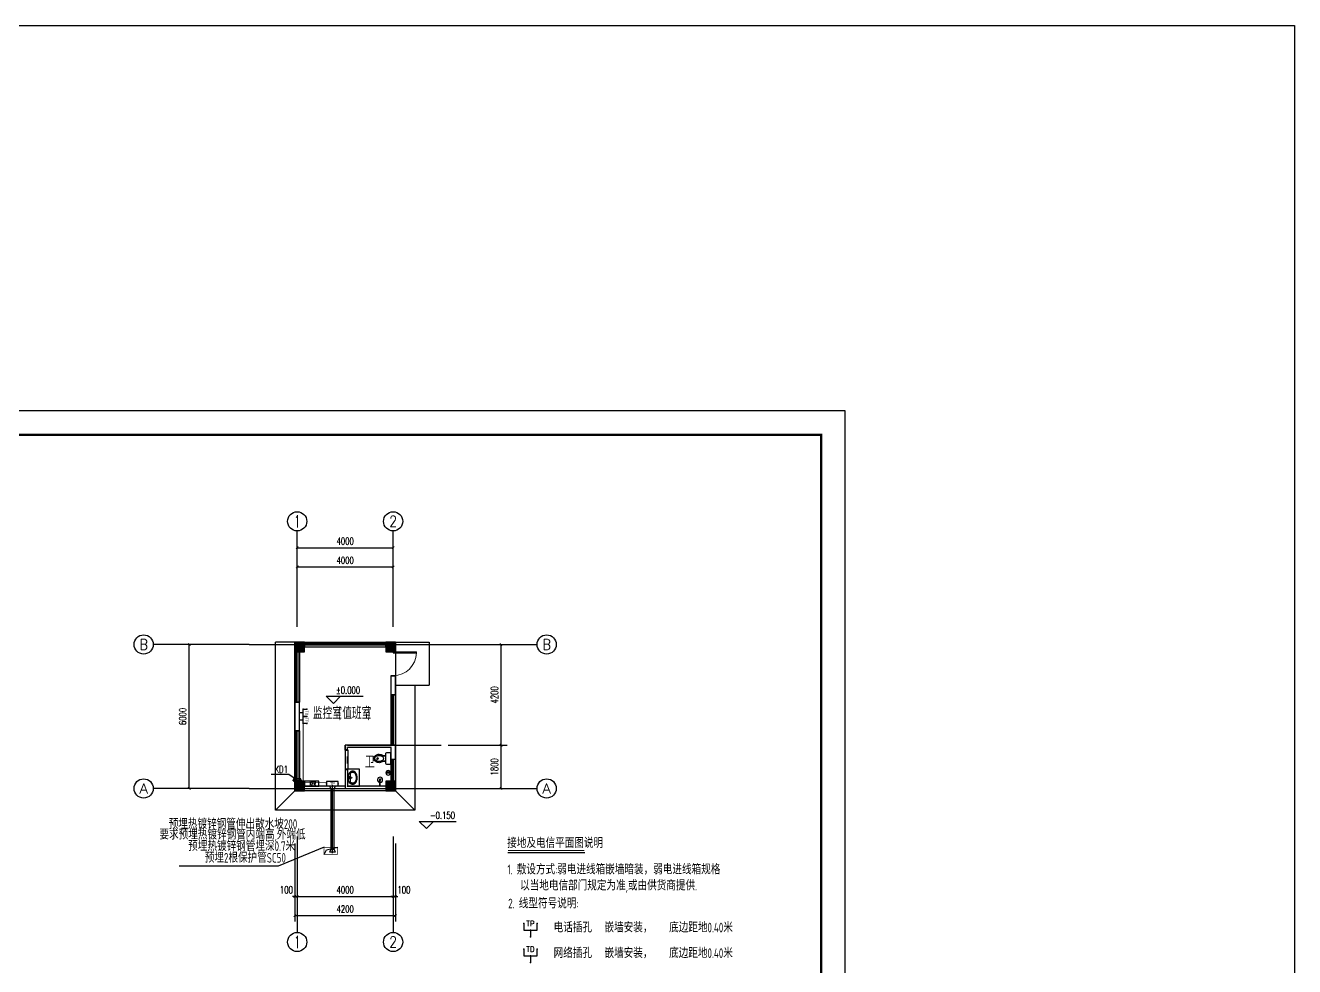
# Model space of a CAD drawing. Extents: x 5600590 to 5949977, y -428435 to -354779.
# Drawn here: x 5897062 to 5949977, y -394005 to -354779 of the extents above; entities that cross this region are included whole.
import ezdxf
from ezdxf.enums import TextEntityAlignment as Align

# ---------------------------------------------------------------- set-up
doc = ezdxf.new("R2010")
doc.units = 0
doc.header["$LTSCALE"] = 1000
doc.header["$MEASUREMENT"] = 0
doc.linetypes.add('DASH', pattern=[0.35, 0.25, -0.1])
doc.layers.get('0').update_dxf_attribs({"linetype": 'CONTINUOUS'})
doc.layers.get('Defpoints').update_dxf_attribs({"linetype": 'CONTINUOUS'})
for name, color, linetype in [('AXIS_TEXT', 7, 'CONTINUOUS'), ('EQUIP-箱柜', 3, 'CONTINUOUS'), ('EQUIP-通讯', 3, 'CONTINUOUS'), ('KD', 191, 'CONTINUOUS'), ('PUB_HATCH', 8, 'CONTINUOUS'), ('PUB_TEXT', 7, 'CONTINUOUS'), ('PUB_TITLE', 4, 'CONTINUOUS'), ('SIG_TEXT', 7, 'CONTINUOUS'), ('WIRE-照明', 1, 'CONTINUOUS'), ('卫厨', 253, 'CONTINUOUS'), ('厨卫布置', 6, 'CONTINUOUS'), ('建筑底图', 251, 'CONTINUOUS'), ('电信', 3, 'CONTINUOUS'), ('电气', 3, 'CONTINUOUS')]:
    doc.layers.add(name, color=color, linetype=linetype)
doc.styles.add('_TCH_AXIS', font='COMPLEX', dxfattribs={"bigfont": 'GBCBIG'})
doc.styles.add('_TCH_DIM', font='SIMPLEX', dxfattribs={"bigfont": 'GBCBIG'})
doc.styles.add('_TCH_DIM_T3', font='SIMPLEX', dxfattribs={"width": 0.705882, "bigfont": 'GBCBIG'})
doc.styles.add('_TCH_LABEL', font='COMPLEX', dxfattribs={"bigfont": 'GBCBIG'})
doc.styles.add('_TEL_DIM', font='sceie.shx', dxfattribs={"width": 0.8, "height": 3.5, "bigfont": 'sceic.shx'})
doc.styles.add('COMPLEX', font='COMPLEX')
doc.styles.add('DIM_FONT', font='SIMPLEX', dxfattribs={"width": 0.7, "bigfont": 'GBCBIG'})
doc.styles.add('SCEI', font='sceie.shx', dxfattribs={"width": 0.75, "bigfont": 'sceic.shx'})
doc.styles.add('schuco', font='sceie.shx', dxfattribs={"width": 0.7, "bigfont": 'sceic.shx'})
doc.dimstyles.new('_TCH_ARCH&&100', dxfattribs={"dimtxt": 297.5, "dimasz": 100, "dimexe": 250, "dimexo": 300, "dimgap": 126.25, "dimtad": 1, "dimdec": 0, "dimzin": 0, "dimdsep": 46, "dimtxsty": '_TCH_DIM_T3', "dimblk": 'ARCHTICK', "dimcen": 0.09, "dimclrt": 7, "dimazin": 2, "dimtfac": 1, "dimtdec": 0, "dimtix": 1, "dimtmove": 2, "dimatfit": 3, "dimfxl": 0, "dimtolj": 1, "dimtzin": 0, "dimarcsym": 0})

# ---------------------------------------------------------------- blocks, each defined once
blk = doc.blocks.new('_AXISO')
blk.add_circle((0, 0), 0.5)
at = {"layer": 'AXIS_TEXT', "style": 'COMPLEX', "width": 1.041667}
blk.add_attdef('A', text='', height=0.56, dxfattribs=at).set_placement((-0.25, -0.28), (0.25, -0.28), align=Align.FIT)
blk = doc.blocks.new('$TwtSys$00000139')
at = {"color": 7}
for p, q in [((-19, 92, 0), (-19, -92, 0)), ((19, 92, 0), (19, -92, 0))]:
    blk.add_line(p, q, dxfattribs=at)
blk.add_circle((0, 0, 0), 93.8)
blk = doc.blocks.new('$plan$00000379')
at = {"layer": '卫厨'}
for p, q in [((-575, 18), (-536, 18)), ((-572, 18), (-572, 18)), ((-536, -22), (-576, -21))]:
    blk.add_line(p, q, dxfattribs=at)
for points in [[(-285, -110, -0.082371), (-434, -171, -0.174047), (-592, -152, -0.152847), (-702, -46, -0.25487), (-702, 46, -0.135193), (-607, 144, -0.19268), (-434, 171, -0.066715), (-320, 128, 0.008412), (-285, 110), (-220, 110), (-220, -110)], [(-307, -1, -0.073764), (-317, -64, -0.219411), (-337, -85, -0.018016), (-436, -122, -0.163008), (-533, -122, -0.084559), (-606, -92, -0.185519), (-666, -26, -0.252786), (-658, 39, -0.083694), (-606, 90, -0.078323), (-556, 115, -0.086951), (-477, 126, -0.071278), (-416, 114, -0.021719), (-371, 97, 0.016169), (-337, 83, -0.158768), (-324, 73, -0.168814), (-308, 12)]]:
    blk.add_lwpolyline(points, format="xyb", close=True, dxfattribs=at)
for points in [[(-220, 110), (-285, 110)], [(-220, 175), (-220, -175)], [(0, 240), (-155, 240)], [(0, -240), (0, 240)], [(-285, -110), (-220, -110)], [(-155, -240), (0, -240)]]:
    blk.add_lwpolyline(points, dxfattribs=at)
for points in [[(-155, 240, 0.414214), (-220, 175, 0.414214)], [(-220, -175, 0.414214), (-155, -240, 0.414214)]]:
    blk.add_lwpolyline(points, format="xyb", dxfattribs=at)
for centre, radius, start, end in [((-549, -3), 33.2, 100.0495, 259.9505), ((-536, -2), 20, 270, 90)]:
    blk.add_arc(centre, radius, start, end, dxfattribs=at)
blk = doc.blocks.new('$plan$00001626')
at = {"layer": '卫厨'}
blk.add_line((-10, 0), (10, 0), dxfattribs=at)
for points in [[(-124, 0), (133, 0)], [(-10, 0), (-10, -263)], [(10, 0), (10, -263)]]:
    blk.add_lwpolyline(points, dxfattribs=at)
for centre, radius, start, end in [((0, -262), 108, 95.306, 84.694), ((0, -262), 28.3, 110.6725, 69.3275), ((0, -260), 10.5, 197.2381, 342.7619)]:
    blk.add_arc(centre, radius, start, end, dxfattribs=at)
blk = doc.blocks.new('$lvtry$00000195')
at = {"color": 0}
for p, q in [((-165, -91), (-34, -91)), ((-17, -58), (-17, -48)), ((-16, -91), (-11, -91)), ((11, -91), (165, -91)), ((17, -58), (17, -48))]:
    blk.add_line(p, q, dxfattribs=at)
blk.add_lwpolyline([(273, -195, -0.132138), (254, -266, -0.106661), (193, -332, -0.083339), (108, -374, -0.072039), (0, -389, -0.072039), (-108, -374, -0.083339), (-193, -332, -0.106661), (-254, -266, -0.132138), (-273, -195, -0.132138), (-254, -124, -0.106661), (-193, -57, -0.083339), (-108, -16, -0.072039), (0, 0, -0.072039), (108, -16, -0.083339), (193, -57, -0.106661), (254, -124, -0.132138)], format="xyb", close=True, dxfattribs=at)
blk.add_circle((0, -58), 16.7, dxfattribs=at)
for centre, radius, start, end in [((-131, -195), 101, 149.8906, 180), ((-131, -195), 101, 180, 210.1094), ((-68, -231), 174, 128.9257, 149.8906), ((-68, -158), 174, 210.1094, 234.4623), ((-165, -111), 20, 90, 128.9257), ((-27, -100), 245, 234.4623, 253.5183), ((0, -9), 340, 253.5183, 270), ((-40, -49), 10.1, 106.6096, 258.1648), ((-64, 218), 259, 274.7069, 282.3732), ((-75, -228), 173, 71.36, 79.1873), ((-29, -95), 6.77, 155.344, 308.3224), ((-171, 3), 166, 324.8411, 338.1337), ((-171, 3), 170, 324.8411, 331.3523), ((-29, -95), 3.37, 155.344, 308.3224), ((100, -210), 170, 132.3141, 138.8253), ((100, -210), 166, 125.5327, 138.8253), ((0, -131), 25, 112.516, 67.484), ((-12, -74), 10.6, 201.8924, 261.774), ((0, -48), 16.7, 0, 180), ((-381, -131), 372, 2.3982, 6.7627), ((0, -111), 9.9, 201.7837, 338.2163), ((0, -9), 340, 270, 286.4817), ((64, 218), 259, 257.6268, 265.2931), ((381, -131), 372, 170.1008, 177.6018), ((75, -228), 173, 100.8127, 110.4191), ((40, -49), 10.1, 281.8352, 73.3904), ((27, -100), 245, 286.4817, 305.5377), ((165, -111), 20, 51.0743, 90), ((165, -111), 20, 51.0743, 90), ((68, -158), 174, 305.5377, 329.8906), ((68, -231), 174, 30.1094, 51.0743), ((131, -195), 101, 0, 30.1094), ((131, -195), 101, 329.8906, 0)]:
    blk.add_arc(centre, radius, start, end, dxfattribs=at)
for p in [(0, -58), (0, -131)]:
    blk.add_point(p, dxfattribs=at)
blk = doc.blocks.new('2sgfsgfgsfdgfsdgsdgfs')
at = {"layer": '厨卫布置'}
blk.add_lwpolyline([(0, -600), (200, -600), (200, 0), (0, 0)], close=True, dxfattribs=at)
at = {"layer": '厨卫布置', "style": 'DIM_FONT', "width": 0.5625}
blk.add_text('KFR', height=150, rotation=90, dxfattribs=at).set_placement((177, -383))
blk = doc.blocks.new('kk')
at = {"linetype": 'DASH', "ltscale": 0.5}
blk.add_wipeout([(-50, -150), (-50, 150), (50, 150), (50, -150)], dxfattribs=at).dxf.layer = 'KD'
at = {"layer": 'KD', "linetype": 'DASH', "ltscale": 0.5}
blk.add_line((0, -200), (0, 200), dxfattribs=at)
blk.add_lwpolyline([(-50, -150), (-50, 150), (50, 150), (50, -150)], close=True, dxfattribs=at)
at = {"layer": 'KD'}
blk.add_lwpolyline([(-50, -150), (-50, 150), (50, 150), (50, -150)], close=True, dxfattribs=at)
blk = doc.blocks.new('_ArchTick')
at = {"color": 0, "linetype": 'ByBlock', "const_width": 0.4}
blk.add_lwpolyline([(-0.5, -0.5), (0.5, 0.5)], dxfattribs=at)
blk = doc.blocks.new('*D95')
at = {"layer": 'Defpoints', "color": 0, "transparency": 16777216}
for p in [(5912394, -376548), (5908394, -379848), (5912394, -379848)]:
    blk.add_point(p, dxfattribs=at)
at = {"layer": '建筑底图', "color": 0, "lineweight": -2, "transparency": 16777216}
for p, q in [((5908394, -379548), (5908394, -376298)), ((5908394, -376548), (5912394, -376548)), ((5912394, -379548), (5912394, -376298))]:
    blk.add_line(p, q, dxfattribs=at)
at = {"layer": '建筑底图', "color": 0, "lineweight": -2, "transparency": 16777216, "xscale": 100, "yscale": 100, "zscale": 100, "rotation": 180}
blk.add_blockref('_ArchTick', (5908394, -376548), dxfattribs=at)
at = {"layer": '建筑底图', "color": 0, "lineweight": -2, "transparency": 16777216, "xscale": 100, "yscale": 100, "zscale": 100}
blk.add_blockref('_ArchTick', (5912394, -376548), dxfattribs=at)
at = {"layer": '建筑底图', "color": 7, "transparency": 16777216, "insert": (5910394, -376273), "char_height": 297.5, "attachment_point": 5, "style": '_TCH_DIM_T3'}
blk.add_mtext('\\A1;4000', dxfattribs=at)
blk = doc.blocks.new('*D96')
at = {"layer": 'Defpoints', "color": 0, "transparency": 16777216}
for p in [(5912394, -377348), (5908394, -379848), (5912394, -379848)]:
    blk.add_point(p, dxfattribs=at)
at = {"layer": '建筑底图', "color": 0, "lineweight": -2, "transparency": 16777216}
for p, q in [((5908394, -379548), (5908394, -377098)), ((5912394, -379548), (5912394, -377098)), ((5908394, -377348), (5912394, -377348))]:
    blk.add_line(p, q, dxfattribs=at)
at = {"layer": '建筑底图', "color": 0, "lineweight": -2, "transparency": 16777216, "xscale": 100, "yscale": 100, "zscale": 100, "rotation": 180}
blk.add_blockref('_ArchTick', (5908394, -377348), dxfattribs=at)
at = {"layer": '建筑底图', "color": 0, "lineweight": -2, "transparency": 16777216, "xscale": 100, "yscale": 100, "zscale": 100}
blk.add_blockref('_ArchTick', (5912394, -377348), dxfattribs=at)
at = {"layer": '建筑底图', "color": 7, "transparency": 16777216, "insert": (5910394, -377073), "char_height": 297.5, "attachment_point": 5, "style": '_TCH_DIM_T3'}
blk.add_mtext('\\A1;4000', dxfattribs=at)
blk = doc.blocks.new('*D97')
at = {"layer": 'Defpoints', "color": 0, "transparency": 16777216}
for p in [(5908294, -388580), (5912494, -388580), (5912494, -391880)]:
    blk.add_point(p, dxfattribs=at)
at = {"layer": '建筑底图', "color": 0, "lineweight": -2, "transparency": 16777216}
for p, q in [((5908294, -388880), (5908294, -392130)), ((5912494, -388880), (5912494, -392130)), ((5908294, -391880), (5912494, -391880))]:
    blk.add_line(p, q, dxfattribs=at)
at = {"layer": '建筑底图', "color": 0, "lineweight": -2, "transparency": 16777216, "xscale": 100, "yscale": 100, "zscale": 100, "rotation": 180}
blk.add_blockref('_ArchTick', (5908294, -391880), dxfattribs=at)
at = {"layer": '建筑底图', "color": 0, "lineweight": -2, "transparency": 16777216, "xscale": 100, "yscale": 100, "zscale": 100}
blk.add_blockref('_ArchTick', (5912494, -391880), dxfattribs=at)
at = {"layer": '建筑底图', "color": 7, "transparency": 16777216, "insert": (5910394, -391605), "char_height": 297.5, "attachment_point": 5, "style": '_TCH_DIM_T3'}
blk.add_mtext('\\A1;4200', dxfattribs=at)
blk = doc.blocks.new('*D98')
at = {"layer": 'Defpoints', "color": 0, "transparency": 16777216}
for p in [(5908294, -388580), (5908394, -388580), (5908394, -391080)]:
    blk.add_point(p, dxfattribs=at)
at = {"layer": '建筑底图', "color": 0, "lineweight": -2, "transparency": 16777216}
for p, q in [((5908294, -388880), (5908294, -391330)), ((5908394, -388880), (5908394, -391330)), ((5908294, -391080), (5908194, -391080)), ((5908294, -391080), (5908394, -391080)), ((5908394, -391080), (5908494, -391080))]:
    blk.add_line(p, q, dxfattribs=at)
at = {"layer": '建筑底图', "color": 0, "lineweight": -2, "transparency": 16777216, "xscale": 100, "yscale": 100, "zscale": 100}
blk.add_blockref('_ArchTick', (5908294, -391080), dxfattribs=at)
at = {"layer": '建筑底图', "color": 0, "lineweight": -2, "transparency": 16777216, "xscale": 100, "yscale": 100, "zscale": 100, "rotation": 180}
blk.add_blockref('_ArchTick', (5908394, -391080), dxfattribs=at)
at = {"layer": '建筑底图', "color": 7, "transparency": 16777216, "insert": (5907944, -390805), "char_height": 297.5, "attachment_point": 5, "style": '_TCH_DIM_T3'}
blk.add_mtext('\\A1;100', dxfattribs=at)
blk = doc.blocks.new('*D99')
at = {"layer": 'Defpoints', "color": 0, "transparency": 16777216}
for p in [(5908394, -388580), (5912394, -388580), (5912394, -391080)]:
    blk.add_point(p, dxfattribs=at)
at = {"layer": '建筑底图', "color": 0, "lineweight": -2, "transparency": 16777216}
for p, q in [((5908394, -388880), (5908394, -391330)), ((5912394, -388880), (5912394, -391330)), ((5908394, -391080), (5912394, -391080))]:
    blk.add_line(p, q, dxfattribs=at)
at = {"layer": '建筑底图', "color": 0, "lineweight": -2, "transparency": 16777216, "xscale": 100, "yscale": 100, "zscale": 100, "rotation": 180}
blk.add_blockref('_ArchTick', (5908394, -391080), dxfattribs=at)
at = {"layer": '建筑底图', "color": 0, "lineweight": -2, "transparency": 16777216, "xscale": 100, "yscale": 100, "zscale": 100}
blk.add_blockref('_ArchTick', (5912394, -391080), dxfattribs=at)
at = {"layer": '建筑底图', "color": 7, "transparency": 16777216, "insert": (5910394, -390805), "char_height": 297.5, "attachment_point": 5, "style": '_TCH_DIM_T3'}
blk.add_mtext('\\A1;4000', dxfattribs=at)
blk = doc.blocks.new('*D100')
at = {"layer": 'Defpoints', "color": 0, "transparency": 16777216}
for p in [(5912394, -388580), (5912494, -388580), (5912494, -391080)]:
    blk.add_point(p, dxfattribs=at)
at = {"layer": '建筑底图', "color": 0, "lineweight": -2, "transparency": 16777216}
for p, q in [((5912394, -388880), (5912394, -391330)), ((5912494, -388880), (5912494, -391330)), ((5912394, -391080), (5912294, -391080)), ((5912394, -391080), (5912494, -391080)), ((5912494, -391080), (5912594, -391080))]:
    blk.add_line(p, q, dxfattribs=at)
at = {"layer": '建筑底图', "color": 0, "lineweight": -2, "transparency": 16777216, "xscale": 100, "yscale": 100, "zscale": 100}
blk.add_blockref('_ArchTick', (5912394, -391080), dxfattribs=at)
at = {"layer": '建筑底图', "color": 0, "lineweight": -2, "transparency": 16777216, "xscale": 100, "yscale": 100, "zscale": 100, "rotation": 180}
blk.add_blockref('_ArchTick', (5912494, -391080), dxfattribs=at)
at = {"layer": '建筑底图', "color": 7, "transparency": 16777216, "insert": (5912844, -390805), "char_height": 297.5, "attachment_point": 5, "style": '_TCH_DIM_T3'}
blk.add_mtext('\\A1;100', dxfattribs=at)
blk = doc.blocks.new('*D101')
at = {"layer": 'Defpoints', "color": 0, "transparency": 16777216}
for p in [(5903894, -380580), (5906394, -380580), (5906394, -386580)]:
    blk.add_point(p, dxfattribs=at)
at = {"layer": '建筑底图', "color": 0, "lineweight": -2, "transparency": 16777216}
for p, q in [((5906094, -380580), (5903644, -380580)), ((5903894, -386580), (5903894, -380580)), ((5906094, -386580), (5903644, -386580))]:
    blk.add_line(p, q, dxfattribs=at)
at = {"layer": '建筑底图', "color": 0, "lineweight": -2, "transparency": 16777216, "xscale": 100, "yscale": 100, "zscale": 100}
for p, rotation in [((5903894, -380580), 90), ((5903894, -386580), 270)]:
    blk.add_blockref('_ArchTick', p, dxfattribs=dict(at, rotation=rotation))
at = {"layer": '建筑底图', "color": 7, "transparency": 16777216, "insert": (5903619, -383580), "char_height": 297.5, "attachment_point": 5, "rotation": 90, "style": '_TCH_DIM_T3'}
blk.add_mtext('\\A1;6000', dxfattribs=at)
blk = doc.blocks.new('*D102')
at = {"layer": 'Defpoints', "color": 0, "transparency": 16777216}
for p in [(5914394, -384780), (5916894, -384780), (5914394, -386580)]:
    blk.add_point(p, dxfattribs=at)
at = {"layer": '建筑底图', "color": 0, "lineweight": -2, "transparency": 16777216}
for p, q in [((5914694, -384780), (5917144, -384780)), ((5916894, -386580), (5916894, -384780)), ((5914694, -386580), (5917144, -386580))]:
    blk.add_line(p, q, dxfattribs=at)
at = {"layer": '建筑底图', "color": 0, "lineweight": -2, "transparency": 16777216, "xscale": 100, "yscale": 100, "zscale": 100}
for p, rotation in [((5916894, -384780), 90), ((5916894, -386580), 270)]:
    blk.add_blockref('_ArchTick', p, dxfattribs=dict(at, rotation=rotation))
at = {"layer": '建筑底图', "color": 7, "transparency": 16777216, "insert": (5916619, -385680), "char_height": 297.5, "attachment_point": 5, "rotation": 90, "style": '_TCH_DIM_T3'}
blk.add_mtext('\\A1;1800', dxfattribs=at)
blk = doc.blocks.new('*D103')
at = {"layer": 'Defpoints', "color": 0, "transparency": 16777216}
for p in [(5914394, -380580), (5916894, -380580), (5914394, -384780)]:
    blk.add_point(p, dxfattribs=at)
at = {"layer": '建筑底图', "color": 0, "lineweight": -2, "transparency": 16777216}
for p, q in [((5914694, -380580), (5917144, -380580)), ((5916894, -384780), (5916894, -380580)), ((5914694, -384780), (5917144, -384780))]:
    blk.add_line(p, q, dxfattribs=at)
at = {"layer": '建筑底图', "color": 0, "lineweight": -2, "transparency": 16777216, "xscale": 100, "yscale": 100, "zscale": 100}
for p, rotation in [((5916894, -380580), 90), ((5916894, -384780), 270)]:
    blk.add_blockref('_ArchTick', p, dxfattribs=dict(at, rotation=rotation))
at = {"layer": '建筑底图', "color": 7, "transparency": 16777216, "insert": (5916619, -382680), "char_height": 297.5, "attachment_point": 5, "rotation": 90, "style": '_TCH_DIM_T3'}
blk.add_mtext('\\A1;4200', dxfattribs=at)
blk = doc.blocks.new('$WINLIB2D$00000001')
at = {"color": 0}
for points in [[(-0.5, 0.5), (-0.5, -0.5)], [(-0.5, 0.5), (0.5, 0.5)], [(0.5, -0.5), (0.5, 0.5)], [(0.5, 0.167), (-0.5, 0.167)], [(0.5, -0.167), (-0.5, -0.167)], [(-0.5, -0.5), (0.5, -0.5)]]:
    blk.add_lwpolyline(points, dxfattribs=at)
blk = doc.blocks.new('$DorLib2D$00000129')
at = {"color": 0, "linetype": 'Continuous'}
for p, q in [((-0.5, 0.545), (-0.5, 0.687)), ((-0.5, 0.687), (0.5, 0.687)), ((0.5, 0.687), (0.5, 0.545)), ((0.5, 0.545), (-0.5, 0.545)), ((-0.5, 0.5), (-0.5, 0.545)), ((-0.2, 0.437), (0.158, 0.437)), ((0.08, 0.341), (0.08, 0.437)), ((0.158, 0.437), (0.08, 0.341)), ((0.5, 0.5), (0.5, 0.545))]:
    blk.add_line(p, q, dxfattribs=at)
blk = doc.blocks.new('$DorLib2D$00000001')
for p, q in [((0.45, 0.975), (0.5, 0.975)), ((0.45, 0), (0.45, 0.975)), ((0.5, 0), (0.5, 0.975)), ((0.5, 0), (0.45, 0))]:
    blk.add_line(p, q)
at = {"lineweight": 13}
blk.add_arc((0.475, 0), 0.975, 91.4693, 180, dxfattribs=at)
blk = doc.blocks.new('_FZH')
blk.add_lwpolyline([(-0.5, -0.5), (0.5, -0.5), (0.5, 0.5), (-0.5, 0.5)], close=True)
at = {"layer": 'PUB_HATCH'}
blk.add_solid([(-0.5, -0.5), (0.5, -0.5), (-0.5, 0.5), (0.5, 0.5)], dxfattribs=at)
blk = doc.blocks.new('$equip$00001382')
for p, q in [((-0.5, 0.499), (-0.5, 0.999)), ((0.5, 0.999), (0.5, 0.499)), ((0.5, 0.499), (-0.5, 0.499)), ((0, 0.5), (0, 0))]:
    blk.add_line(p, q)
for p in [(-0.5, 0.999), (0.5, 0.999), (0, 0.499), (0, 0)]:
    blk.add_point(p)
at = {"style": '_TCH_LABEL', "flags": 8}
blk.add_attdef('$TEXT$', text='', height=0.4, dxfattribs=at).set_placement((0, 0.999), align=Align.MIDDLE_CENTER)
at = {"style": '_TCH_LABEL', "flags": 9}
blk.add_attdef('A', (0, 0), '', height=0.00002, dxfattribs=at)
blk = doc.blocks.new('$equip$00001847')
for p, q in [((-0.5, 0.5), (-0.5, 1)), ((0.5, 0.5), (-0.5, 0.5)), ((0, 0.5), (0, 0)), ((0.5, 1), (0.5, 0.5))]:
    blk.add_line(p, q)
for p in [(-0.5, 1), (-0.5, 0.5), (0, 0), (0.5, 1), (0.5, 0.5)]:
    blk.add_point(p)
at = {"color": 7, "style": '_TEL_DIM'}
blk.add_attdef('$TEXT$', text='', height=0.4, dxfattribs=at).set_placement((0, 1), align=Align.MIDDLE_CENTER)
at = {"color": 7, "style": '_TEL_DIM', "flags": 1}
blk.add_attdef('A', text='', height=0.00002, dxfattribs=at).set_placement((0, 0), align=Align.MIDDLE_CENTER)
blk = doc.blocks.new('$equip$00001867')
for p, q in [((-0.5, 0.5), (-0.5, 1)), ((0.5, 0.5), (-0.5, 0.5)), ((0, 0.5), (0, 0)), ((0.5, 1), (0.5, 0.5))]:
    blk.add_line(p, q)
for p in [(-0.5, 1), (-0.5, 0.5), (0, 0), (0.5, 1), (0.5, 0.5)]:
    blk.add_point(p)
at = {"color": 7, "style": '_TEL_DIM'}
blk.add_attdef('$TEXT$', text='', height=0.4, dxfattribs=at).set_placement((0, 1), align=Align.MIDDLE_CENTER)
at = {"color": 7, "style": '_TEL_DIM', "flags": 1}
blk.add_attdef('A', text='', height=0.00002, dxfattribs=at).set_placement((0, 0), align=Align.MIDDLE_CENTER)
blk = doc.blocks.new('$equip$00002923')
for p, q in [((0.75, 0.6), (-0.75, 0.6)), ((-0.75, 0.6), (-0.75, 0)), ((-0.75, 0), (0.75, 0)), ((0.75, 0), (0.75, 0.6))]:
    blk.add_line(p, q)
at = {"const_width": 0.04}
blk.add_lwpolyline([(-0.75, 0.6), (-0.75, 0), (0.75, 0), (0.75, 0.6), (-0.75, 0.6), (-0.75, 0)], dxfattribs=at)
for p in [(-0.75, 0.3), (0, 0.6), (0, 0), (0.75, 0.3)]:
    blk.add_point(p)
at = {"color": 7, "style": '_TEL_DIM'}
blk.add_attdef('$TEXT$', text='', height=0.4, dxfattribs=at).set_placement((0, 0.3), align=Align.MIDDLE_CENTER)
at = {"color": 7, "style": '_TEL_DIM', "flags": 1}
for tag in ['A', 'REMARK']:
    blk.add_attdef(tag, text='', height=0.00002, dxfattribs=at).set_placement((0, 0), align=Align.MIDDLE_CENTER)

msp = doc.modelspace()

# ---------------------------------------------------------------- hatches: boundary and pattern name
at = {"layer": '建筑底图'}
for points in [[(5908693.9, -380480), (5908293.9, -380480), (5908333.9, -380520), (5908653.9, -380520)], [(5908293.9, -380480), (5908293.9, -380880), (5908333.9, -380840), (5908333.9, -380520)], [(5908293.9, -380880), (5908693.9, -380880), (5908653.9, -380840), (5908333.9, -380840)], [(5908693.9, -380880), (5908693.9, -380480), (5908653.9, -380520), (5908653.9, -380840)], [(5912493.9, -380480), (5912093.9, -380480), (5912133.9, -380520), (5912453.9, -380520)], [(5912093.9, -380480), (5912093.9, -380880), (5912133.9, -380840), (5912133.9, -380520)], [(5912093.9, -380880), (5912493.9, -380880), (5912453.9, -380840), (5912133.9, -380840)], [(5912493.9, -380880), (5912493.9, -380480), (5912453.9, -380520), (5912453.9, -380840)], [(5912293.9, -381880), (5912293.9, -382680), (5912333.9, -382640), (5912333.9, -381920)], [(5912493.9, -381880), (5912293.9, -381880), (5912333.9, -381920), (5912453.9, -381920)], [(5912493.9, -382680), (5912493.9, -381880), (5912453.9, -381920), (5912453.9, -382640)], [(5908493.9, -382980), (5908293.9, -382980), (5908333.9, -383020), (5908453.9, -383020)], [(5908293.9, -382980), (5908293.9, -384180), (5908333.9, -384140), (5908333.9, -383020)], [(5908493.9, -384180), (5908493.9, -382980), (5908453.9, -383020), (5908453.9, -384140)], [(5912293.9, -382680), (5912493.9, -382680), (5912453.9, -382640), (5912333.9, -382640)], [(5908293.9, -384180), (5908493.9, -384180), (5908453.9, -384140), (5908333.9, -384140)], [(5912293.9, -384780), (5910393.9, -384780), (5910433.9, -384820), (5912333.9, -384820)], [(5910393.9, -384980), (5910393.9, -384780), (5910433.9, -384820), (5910433.9, -384980)], [(5910393.9, -384980), (5910493.9, -384980), (5910493.9, -384940), (5910393.9, -384940)], [(5912293.9, -384880), (5910493.9, -384880), (5910453.9, -384840), (5912333.9, -384840)], [(5910493.9, -384980), (5910493.9, -384880), (5910453.9, -384840), (5910453.9, -384980)], [(5912293.9, -384780), (5912333.9, -384820), (5912453.9, -384780)], [(5912293.9, -384880), (5912293.9, -385380), (5912333.9, -385380), (5912333.9, -384840)], [(5912493.9, -384780), (5912493.9, -385380), (5912453.9, -385380), (5912453.9, -384780)], [(5912493.9, -385380), (5912293.9, -385380), (5912293.9, -385340), (5912493.9, -385340)], [(5910393.9, -385780), (5910393.9, -386480), (5910433.9, -386520), (5910433.9, -385780)], [(5910493.9, -385780), (5910393.9, -385780), (5910393.9, -385820), (5910493.9, -385820)], [(5910493.9, -385780), (5910493.9, -386480), (5910453.9, -386520), (5910453.9, -385780)], [(5912493.9, -386280), (5912093.9, -386280), (5912133.9, -386320), (5912453.9, -386320)], [(5912093.9, -386280), (5912093.9, -386680), (5912133.9, -386640), (5912133.9, -386320)], [(5912493.9, -386680), (5912493.9, -386280), (5912453.9, -386320), (5912453.9, -386640)], [(5908293.9, -386680), (5908693.9, -386680), (5908653.9, -386640), (5908333.9, -386640)], [(5908693.9, -386640), (5908693.9, -386680), (5910393.9, -386680), (5910393.9, -386640)], [(5910893.9, -386680), (5910393.9, -386680), (5910393.9, -386640), (5910893.9, -386640)], [(5910893.9, -386480), (5910493.9, -386480), (5910453.9, -386520), (5910893.9, -386520)], [(5912093.9, -386520), (5912093.9, -386480), (5910893.9, -386480), (5910893.9, -386520)], [(5912093.9, -386680), (5912093.9, -386640), (5910893.9, -386640), (5910893.9, -386680)], [(5912093.9, -386680), (5912493.9, -386680), (5912453.9, -386640), (5912133.9, -386640)]]:
    msp.add_hatch(color=256, dxfattribs=at).paths.add_polyline_path(points)

# ---------------------------------------------------------------- linework, layer by layer
at = {"color": 3}
for p, q in [((5909512.3, -389033.3), (5907595, -389822.3)), ((5907595, -389822.3), (5903478.4, -389822.3))]:
    msp.add_line(p, q, dxfattribs=at)
at = {"layer": 'PUB_TITLE', "color": 4}
msp.add_lwpolyline([(5871836.3, -412847.7), (5931236.3, -412847.7), (5931236.3, -370847.7), (5871836.3, -370847.7)], close=True, dxfattribs=at)
at = {"layer": 'PUB_TITLE', "color": 4, "const_width": 100}
msp.add_lwpolyline([(5874336.3, -411847.7), (5930236.3, -411847.7), (5930236.3, -371847.7), (5874336.3, -371847.7)], close=True, dxfattribs=at)
at = {"layer": 'SIG_TEXT'}
for p, q in [((5909522.3, -389330.6), (5909617.3, -389137.2)), ((5909617.3, -389137.2), (5910083.9, -389033.3))]:
    msp.add_line(p, q, dxfattribs=at)
at = {"layer": 'WIRE-照明', "color": 5, "linetype": 'Continuous', "const_width": 60}
msp.add_lwpolyline([(5909860.5, -389284.9), (5909860.5, -386476.6)], dxfattribs=at)
at = {"layer": '建筑底图'}
for p, q in [((5908393.9, -379848.3), (5908393.9, -375848.3)), ((5912393.9, -379848.3), (5912393.9, -375848.3)), ((5906393.9, -380580), (5902393.9, -380580)), ((5906393.9, -380580), (5914393.9, -380580)), ((5908293.9, -380480), (5907493.9, -380480)), ((5907493.9, -387480), (5907493.9, -380480)), ((5912493.9, -380480), (5913893.9, -380480)), ((5912493.9, -380880), (5912493.9, -381880)), ((5913893.9, -380480), (5913893.9, -382280)), ((5914393.9, -380580), (5918393.9, -380580)), ((5912293.9, -381880), (5912293.9, -382680)), ((5912493.9, -381880), (5912293.9, -381880)), ((5912493.9, -382680), (5912493.9, -381880)), ((5912493.9, -382280), (5913893.9, -382280)), ((5913293.9, -382280), (5913293.9, -387480)), ((5908493.9, -382980), (5908293.9, -382980)), ((5908293.9, -382980), (5908293.9, -384180)), ((5908493.9, -384180), (5908493.9, -382980)), ((5909901.3, -383038.8), (5909601.3, -382738.8)), ((5909601.3, -382738.8), (5911141.5, -382738.8)), ((5909901.3, -383038.8), (5910201.3, -382738.8)), ((5912293.9, -382680), (5912493.9, -382680)), ((5908293.9, -384180), (5908493.9, -384180)), ((5910393.9, -384780), (5910393.9, -386580)), ((5912293.9, -384780), (5910393.9, -384780)), ((5910393.9, -384980), (5910393.9, -384780)), ((5910393.9, -384980), (5910493.9, -384980)), ((5910493.9, -384780), (5914393.9, -384780)), ((5912293.9, -384880), (5910493.9, -384880)), ((5910493.9, -384980), (5910493.9, -384880)), ((5912293.9, -384780), (5912493.9, -384780)), ((5912293.9, -384880), (5912293.9, -385380)), ((5912493.9, -384780), (5912493.9, -385380)), ((5908293.9, -385280), (5908263.9, -385280)), ((5912493.9, -385380), (5912293.9, -385380)), ((5910393.9, -385780), (5910393.9, -386480)), ((5910493.9, -385780), (5910393.9, -385780)), ((5910493.9, -385780), (5910493.9, -386480)), ((5906393.9, -386580), (5902393.9, -386580)), ((5906393.9, -386580), (5914393.9, -386580)), ((5908293.9, -386680), (5907493.9, -387480)), ((5910393.9, -386680), (5908693.9, -386680)), ((5910893.9, -386680), (5910393.9, -386680)), ((5910893.9, -386480), (5910493.9, -386480)), ((5912093.9, -386480), (5910893.9, -386480)), ((5912093.9, -386680), (5910893.9, -386680)), ((5912493.9, -386680), (5913293.9, -387480)), ((5914393.9, -386580), (5918393.9, -386580)), ((5913293.9, -387480), (5907493.9, -387480)), ((5913777.8, -388253.5), (5913477.8, -387953.5)), ((5913477.8, -387953.5), (5915018.1, -387953.5)), ((5913777.8, -388253.5), (5914077.8, -387953.5)), ((5908393.9, -388580), (5908393.9, -392580)), ((5912393.9, -388580), (5912393.9, -392580))]:
    msp.add_line(p, q, dxfattribs=at)
msp.add_lwpolyline([(5908293.9, -386680), (5908293.9, -380480), (5912493.9, -380480), (5912493.9, -386680)], close=True, dxfattribs=at)
for points in [[(5907309.2, -385990.3), (5908041.5, -385990.3), (5908403.7, -386230)], [(5910493.9, -386480), (5910993.9, -386480), (5910993.9, -385780), (5910493.9, -385780)]]:
    msp.add_lwpolyline(points, dxfattribs=at)
at = {"layer": '建筑底图', "const_width": 40}
msp.add_lwpolyline([(5908387.1, -386218.9, 1), (5908420.4, -386241, 1)], format="xyb", close=True, dxfattribs=at)
at = {"layer": '电信'}
for p, q in [((5909795.6, -386592.1), (5909754.4, -386476.6)), ((5909795.6, -386592.1), (5909795.6, -387227.6)), ((5909930, -386592.1), (5909795.6, -386592.1)), ((5909971.3, -386476.6), (5909930, -386592.1)), ((5909930, -387219.5), (5909930, -386592.1)), ((5909795.6, -387227.6), (5909795.6, -389126.2)), ((5909930, -389126.2), (5909930, -387219.5)), ((5909754.4, -389241.7), (5909795.6, -389126.2)), ((5909971.3, -389241.7), (5909754.4, -389241.7)), ((5909930, -389126.2), (5909795.6, -389126.2)), ((5909930, -389126.2), (5909971.3, -389241.7))]:
    msp.add_line(p, q, dxfattribs=at)
at = {"layer": '电信', "const_width": 28.8}
for points in [[(5909505.2, -389330.6), (5910081.8, -389330.6)], [(5909512.3, -389033.3), (5909512.3, -389330.6)], [(5909513.6, -389033.3), (5910082.8, -389033.3)], [(5910083.9, -389033.3), (5910083.9, -389330.6)]]:
    msp.add_lwpolyline(points, dxfattribs=at)
at = {"layer": '电气', "color": 3, "ltscale": 0.2}
msp.add_line((5917176.4, -389247.4), (5920383.5, -389247.4), dxfattribs=at)
at = {"layer": '电气', "color": 3, "ltscale": 0.2, "const_width": 50}
msp.add_lwpolyline([(5917176.4, -389168.3), (5920370.7, -389168.3)], dxfattribs=at)

# ---------------------------------------------------------------- block references
at = {"layer": 'EQUIP-箱柜', "color": 1}
ref = msp.add_blockref('$equip$00002923', (5909860.5, -386285.3), dxfattribs=dict(at, xscale=318.75, yscale=318.75, zscale=318.75, rotation=180))
ref.add_attrib('$TEXT$', 'TP', dxfattribs={"layer": '0', "color": 7, "height": 127.5, "style": '_TEL_DIM'}).set_placement((5909860.5, -386376.4), align=Align.MIDDLE_CENTER)
at = {"layer": 'EQUIP-通讯', "xscale": 300, "yscale": 300, "zscale": 300, "rotation": 269.9999999999999}
for name, p, values in [('$equip$00001847', (5908493.9, -383428.1), {'$TEXT$': 'TO'}), ('$equip$00001867', (5908493.9, -383728.1), {'$TEXT$': 'TP'})]:
    msp.add_blockref(name, p, dxfattribs=at).add_auto_attribs(values)
at = {"layer": 'PUB_TEXT'}
ref = msp.add_blockref('$equip$00001382', (5918117.9, -392762.8), dxfattribs=dict(at, xscale=-549.84375, yscale=549.84375, zscale=549.8437499999999))
ref.add_attrib('$TEXT$', 'TP', dxfattribs={"layer": '0', "height": 219.94, "style": '_TCH_LABEL', "flags": 8}).set_placement((5918117.9, -392213.5), align=Align.MIDDLE_CENTER)
ref = msp.add_blockref('$equip$00001382', (5918117.9, -393829.4), dxfattribs=dict(at, xscale=-549.84375, yscale=549.84375, zscale=549.8437499999999))
ref.add_attrib('$TEXT$', 'TD', dxfattribs={"layer": '0', "height": 219.94, "style": '_TCH_LABEL', "flags": 8}).set_placement((5918117.9, -393280.1), align=Align.MIDDLE_CENTER)
at = {"layer": '建筑底图'}
ref = msp.add_blockref('_AXISO', (5908393.9, -375448.3), dxfattribs=dict(at, xscale=800, yscale=800, zscale=800))
ref.add_attrib('A', '1', dxfattribs={"layer": 'AXIS_TEXT', "color": 0, "height": 514.7, "style": '_TCH_AXIS'}).set_placement((5908283.6, -375705.6), (5908504.2, -375705.6), align=Align.FIT)
ref = msp.add_blockref('_AXISO', (5912393.9, -375448.3), dxfattribs=dict(at, xscale=800, yscale=800, zscale=800))
ref.add_attrib('A', '2', dxfattribs={"layer": 'AXIS_TEXT', "color": 0, "height": 465.9, "style": '_TCH_AXIS'}).set_placement((5912238.6, -375681.2), (5912549.2, -375681.2), align=Align.FIT)
ref = msp.add_blockref('_AXISO', (5901993.9, -380580), dxfattribs=dict(at, xscale=800, yscale=800, zscale=800))
ref.add_attrib('A', 'B', dxfattribs={"layer": 'AXIS_TEXT', "color": 0, "height": 435.3, "style": '_TCH_AXIS'}).set_placement((5901817.7, -380797.6), (5902170.1, -380797.6), align=Align.FIT)
ref = msp.add_blockref('_AXISO', (5918793.9, -380580), dxfattribs=dict(at, xscale=800, yscale=800, zscale=800))
ref.add_attrib('A', 'B', dxfattribs={"layer": 'AXIS_TEXT', "color": 0, "height": 435.3, "style": '_TCH_AXIS'}).set_placement((5918617.7, -380797.6), (5918970.1, -380797.6), align=Align.FIT)
for name, p, xscale, yscale, zscale, rotation in [('_FZH', (5908493.9, -380680), 400, 400, 400, 180), ('$WINLIB2D$00000001', (5908393.9, -381930), -2100, -200.0000007003546, -2100, 90.00000000007115), ('_FZH', (5912293.9, -380680), 400, 400, 400, 180), ('$DorLib2D$00000001', (5912393.9, -381380), -1000, 1000, -1000, 269.9999999727606), ('$WINLIB2D$00000001', (5912393.9, -383730), 2100, -200.0000015795231, 2100, 269.9999999727606), ('$DorLib2D$00000129', (5910443.9, -385380), -800, 100, -800, 270), ('$WINLIB2D$00000001', (5912393.9, -385830), 900, 200, 900, 270), ('_FZH', (5912293.9, -386480), 400, 400, 400, 180)]:
    msp.add_blockref(name, p, dxfattribs=dict(at, xscale=xscale, yscale=yscale, zscale=zscale, rotation=rotation))
at = {"layer": '建筑底图', "xscale": 3400, "yscale": 200, "zscale": 3400}
msp.add_blockref('$WINLIB2D$00000001', (5910393.9, -380580), dxfattribs=at)
at = {"layer": '建筑底图', "xscale": -1, "yscale": -1, "rotation": 180}
msp.add_blockref('$plan$00000379', (5912293.9, -385330, 0), dxfattribs=at)
at = {"layer": '建筑底图'}
ref = msp.add_blockref('_AXISO', (5901993.9, -386580), dxfattribs=dict(at, xscale=800, yscale=800, zscale=800))
ref.add_attrib('A', 'A', dxfattribs={"layer": 'AXIS_TEXT', "color": 0, "height": 425.2, "style": '_TCH_AXIS'}).set_placement((5901811.7, -386792.6), (5902176.1, -386792.6), align=Align.FIT)
at = {"layer": '建筑底图', "rotation": 270}
msp.add_blockref('2sgfsgfgsfdgfsdgsdgfs', (5909293.9, -386280), dxfattribs=at)
at = {"layer": '建筑底图', "yscale": -1}
for name, p, rotation in [('$lvtry$00000195', (5910508.9, -386132.2), 269.9999999999947), ('$TwtSys$00000139', (5912186.5, -385926.5), 89.99999999999999)]:
    msp.add_blockref(name, p, dxfattribs=dict(at, rotation=rotation))
at = {"layer": '建筑底图', "xscale": -1, "yscale": -1}
msp.add_blockref('$plan$00001626', (5911848.5, -386480), dxfattribs=at)
at = {"layer": '建筑底图'}
ref = msp.add_blockref('_AXISO', (5918793.9, -386580), dxfattribs=dict(at, xscale=800, yscale=800, zscale=800))
ref.add_attrib('A', 'A', dxfattribs={"layer": 'AXIS_TEXT', "color": 0, "height": 425.2, "style": '_TCH_AXIS'}).set_placement((5918611.7, -386792.6), (5918976.1, -386792.6), align=Align.FIT)
ref = msp.add_blockref('_AXISO', (5908393.9, -392980), dxfattribs=dict(at, xscale=800, yscale=800, zscale=800))
ref.add_attrib('A', '1', dxfattribs={"layer": 'AXIS_TEXT', "color": 0, "height": 514.7, "style": '_TCH_AXIS'}).set_placement((5908283.6, -393237.3), (5908504.2, -393237.3), align=Align.FIT)
ref = msp.add_blockref('_AXISO', (5912393.9, -392980), dxfattribs=dict(at, xscale=800, yscale=800, zscale=800))
ref.add_attrib('A', '2', dxfattribs={"layer": 'AXIS_TEXT', "color": 0, "height": 465.9, "style": '_TCH_AXIS'}).set_placement((5912238.6, -393212.9), (5912549.2, -393212.9), align=Align.FIT)

# ---------------------------------------------------------------- texts
for s, height, style, width, p in [('%%P0.000', 297.5, '_TCH_DIM', 0.705882, (5910011.5, -382633.8)), ('监控室', 500, 'schuco', 0.7, (5909050.6, -383688.1)), ('(', 500, 'schuco', 0.7, (5910100.6, -383688.1)), ('值班室', 500, 'schuco', 0.7, (5910275.6, -383688.1)), (')', 500, 'schuco', 0.7, (5911325.6, -383688.1)), ('卫', 500, 'schuco', 0.7, (5911220.3, -385722.8)), ('-0.150', 297.5, '_TCH_DIM', 0.705882, (5913928.1, -387848.5))]:
    msp.add_text(s, height=height, dxfattribs=dict(at, style=style, width=width)).set_placement(p)
at = {"layer": '电气', "color": 6, "linetype": 'Continuous', "style": 'SCEI', "width": 0.8}
for s, p in [('预埋热镀锌钢管伸出散水坡200', (5903037.3, -388263.5)), ('要求预埋热镀锌钢管内端高,外端低', (5902652.2, -388706.7)), ('预埋热镀锌钢管埋深0.7米', (5903851, -389184.1)), ('接地及电信平面图说明', (5917149.2, -389058)), ('预埋2根保护管SC50', (5904540.5, -389671.7)), ('1. 敷设方式:弱电进线箱嵌墙暗装，弱电进线箱规格', (5917157.2, -390158)), ('以当地电信部门规定为准,或由供货商提供.', (5917688.7, -390829.4)), ('2. 线型符号说明:', (5917192, -391574.5)), ('电话插孔   嵌墙安装，    底边距地0.40米', (5919084.3, -392577.2)), ('网络插孔   嵌墙安装，    底边距地0.40米', (5919084.3, -393643.8))]:
    msp.add_text(s, height=400, dxfattribs=at).set_placement(p)

# ---------------------------------------------------------------- dimensions: what is measured, and where the dimension line sits
at = {"layer": '建筑底图'}
for p1, p2, distance, picture, middle in [((5908393.9, -379848.3), (5912393.9, -379848.3), 3300, '*D95', (5910393.9, -376273.3)), ((5908393.9, -379848.3), (5912393.9, -379848.3), 2500, '*D96', (5910393.9, -377073.3)), ((5906393.9, -386580), (5906393.9, -380580), 2500, '*D101', (5903618.9, -383580)), ((5914393.9, -384780), (5914393.9, -380580), -2500, '*D103', (5916618.9, -382680)), ((5914393.9, -386580), (5914393.9, -384780), -2500, '*D102', (5916618.9, -385680)), ((5908293.9, -388580), (5912493.9, -388580), -3300, '*D97', (5910393.9, -391605)), ((5908393.9, -388580), (5912393.9, -388580), -2500, '*D99', (5910393.9, -390805))]:
    dim = msp.add_aligned_dim(p1=p1, p2=p2, distance=distance, dimstyle='_TCH_ARCH&&100', dxfattribs=at)
    dim.commit()
    dim.dimension.update_dxf_attribs({"geometry": picture, "text_midpoint": middle})
for base, p1, p2, picture, middle in [((5908393.9, -391080), (5908293.9, -388580), (5908393.9, -388580), '*D98', (5907943.9, -390805)), ((5912493.9, -391080), (5912393.9, -388580), (5912493.9, -388580), '*D100', (5912843.9, -390805))]:
    dim = msp.add_linear_dim(base=base, p1=p1, p2=p2, angle=0, dimstyle='_TCH_ARCH&&100', dxfattribs=at)
    dim.commit()
    dim.dimension.update_dxf_attribs({"geometry": picture, "text_midpoint": middle, "dimtype": 129})

# ---------------------------------------------------------------- next in the draw order: block references
at = {"layer": '建筑底图', "xscale": -1, "rotation": 269.9988590382392}
msp.add_blockref('kk', (5908393.9, -386230), dxfattribs=at)

# ---------------------------------------------------------------- next in the draw order: hatches: boundary and pattern name
at = {"layer": '建筑底图'}
for points in [[(5908693.9, -386280), (5908293.9, -386280), (5908333.9, -386320), (5908653.9, -386320)], [(5908293.9, -386280), (5908293.9, -386680), (5908333.9, -386640), (5908333.9, -386320)], [(5908693.9, -386680), (5908693.9, -386280), (5908653.9, -386320), (5908653.9, -386640)], [(5908693.9, -386480), (5908693.9, -386520), (5910433.9, -386520), (5910393.9, -386480)]]:
    msp.add_hatch(color=256, dxfattribs=at).paths.add_polyline_path(points)

# ---------------------------------------------------------------- next in the draw order: linework, layer by layer
at = {"color": 1}
msp.add_lwpolyline([(5600589.8, -354779.1), (5949977.1, -354779.1), (5949977.1, -428434.6), (5600589.8, -428434.6)], close=True, dxfattribs=at)
at = {"layer": 'WIRE-照明', "color": 4, "linetype": 'Continuous', "const_width": 35}
msp.add_lwpolyline([(5908643.6, -383878.1), (5908643.6, -386326.9), (5909621.5, -386326.9)], dxfattribs=at)
at = {"layer": '建筑底图'}
msp.add_line((5910393.9, -386480), (5908693.9, -386480), dxfattribs=at)

# ---------------------------------------------------------------- next in the draw order: block references
for name, p, xscale, yscale, zscale, rotation in [('$WINLIB2D$00000001', (5908393.9, -385230), -2100, -200.0000007003546, -2100, 90.00000000007115), ('_FZH', (5908493.9, -386480), 400, 400, 400, 180)]:
    msp.add_blockref(name, p, dxfattribs=dict(at, xscale=xscale, yscale=yscale, zscale=zscale, rotation=rotation))

# ---------------------------------------------------------------- next in the draw order: texts
at = {"layer": '建筑底图', "style": '_TCH_LABEL', "width": 0.705882}
msp.add_text('KD1', height=297.5, dxfattribs=at).set_placement((5907450.3, -385930.8))

doc.saveas('drawing.dxf')
